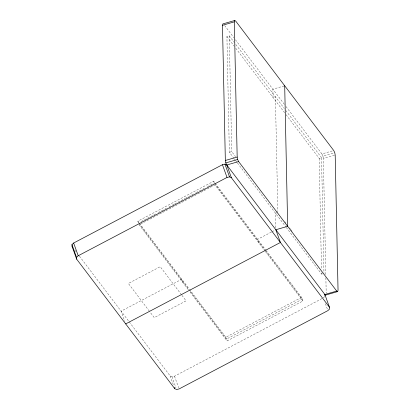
<?xml version="1.0" encoding="UTF-8"?>
<svg xmlns="http://www.w3.org/2000/svg" width="410" height="410" viewBox="0 0 410 410"><rect width="100%" height="100%" fill="white"/><g stroke="black" fill="none" stroke-linecap="round" stroke-linejoin="round"><path stroke-width="0.31" stroke-dasharray="2.05 1.54" d="M323.316 297.891L324.992 296.251M138.421 222.722L137.857 221.159L213.661 181.266L214.82 182.793M141.342 221.492L146.995 218.515M147.564 218.217L156.051 213.748M158.311 212.559L166.798 208.095M169.058 206.901L174.153 204.221M174.716 203.924L184.9 198.568M185.463 198.271L195.647 192.91M196.211 192.613L205.266 187.847M207.527 186.658L214.317 183.085M271.42 232.065L257.629 239.322L258.941 242.961M271.973 231.773L275.279 230.03M189.543 289.404L225.797 337.271L301.601 297.378L302.908 301.017L227.104 340.91L188.923 290.495M129.222 321.876L170.15 375.919L172.005 376.769L174.501 376.211L322.747 298.188M233.972 158.398L229.359 152.305L226.914 36.562L229.282 35.875L234.279 42.476M284.109 85.936L272.865 89.195L273.039 97.462L275.407 96.775L277.837 211.883M229.359 152.305L231.727 151.618L235.571 156.697M285.99 106.528L321.901 153.945L332.556 150.854M321.901 153.945L322.906 156.036L334.744 152.607M286.108 114.718L319.164 158.368L321.532 157.681L323.977 273.424M325.806 274.526L323.357 158.47L334.601 155.216M277.257 212.693L275.484 213.205L275.792 227.832M286.247 227.417L321.609 274.111L323.382 273.593M224.598 25.471L233.864 37.705M235.412 39.744L284.448 104.488M235.817 44.505L284.248 108.45M285.785 110.48L321.532 157.681M226.914 36.562L234.218 46.207M235.755 48.236L284.571 112.688M284.771 221.656L285.924 223.178M289.383 227.745L290.536 229.272M290.921 229.779L292.074 231.301M234.356 158.906L235.509 160.428M235.893 160.935L237.047 162.457M237.431 162.965L285.862 226.909M215.204 183.301L265.731 250.018M266.116 250.525L301.601 297.378M214.702 183.593L264.839 249.798M265.229 250.31L302.252 299.197L226.453 339.09L189.425 290.203M265.111 251.11L214.968 184.905L139.169 224.798L188.538 289.983M265.495 251.617L302.908 301.017M137.857 221.159L139.016 222.691M139.4 223.199L189.153 288.891M138.898 223.491L189.041 289.696M181.538 294.821L160.233 266.7L128.381 283.464L149.681 311.59M181.917 295.323L186.099 300.848L154.247 317.617L150.06 312.092M74.779 249.992L75.937 251.52M79.412 256.112L128.837 321.368M325.396 303.677L327.482 309.463M213.661 181.266L214.22 182.824M225.797 337.271L227.104 340.91M183.137 282.854L181.825 279.215L121.114 311.169L124.865 321.589M174.501 376.211L178.668 387.783M172.005 376.769L175.962 387.763M170.15 375.919L173.486 385.174M322.906 156.036L323.357 158.47M325.873 277.713L326.196 293.017M319.164 158.368L321.512 269.631M321.578 272.829L321.609 274.111M229.282 35.875L231.727 151.618"/><path stroke-width="0.61" d="M222.486 25.287L222.855 23.929L234.689 20.5L235.663 21.018L333.735 150.516L334.744 152.607L335.19 155.041L338.045 290.224L337.676 291.582L325.842 295.01L324.869 294.488L226.797 164.994L225.792 162.903L225.341 160.469L222.486 25.287L234.32 21.858L234.689 20.5M336.707 291.059L324.869 294.488L329.455 307.223L329.579 308.981L327.897 310.621L179.088 388.941L176.587 389.5L174.737 388.649L76.66 259.156L72.078 246.425L71.955 244.662L73.631 243.022L222.445 164.702L224.941 164.143L226.797 164.994L238.63 161.566L336.707 291.059L337.676 291.582M76.66 259.156L76.537 257.393L78.213 255.753L227.027 177.438L229.523 176.879L231.378 177.73L329.455 307.223M125.696 323.905L280.414 242.474L275.833 229.743L287.666 226.315L284.699 85.767M225.341 160.469L237.175 157.035L234.32 21.858M225.792 162.903L237.626 159.475L238.63 161.566M72.078 246.425L72.847 247.445M226.797 164.994L231.378 177.73M224.941 164.143L229.523 176.879M222.445 164.702L227.027 177.438M174.317 387.491L174.737 388.649M73.631 243.022L78.213 255.753M71.955 244.662L76.537 257.393M237.175 157.035L237.626 159.475M324.869 294.488L324.951 295.661"/></g></svg>
